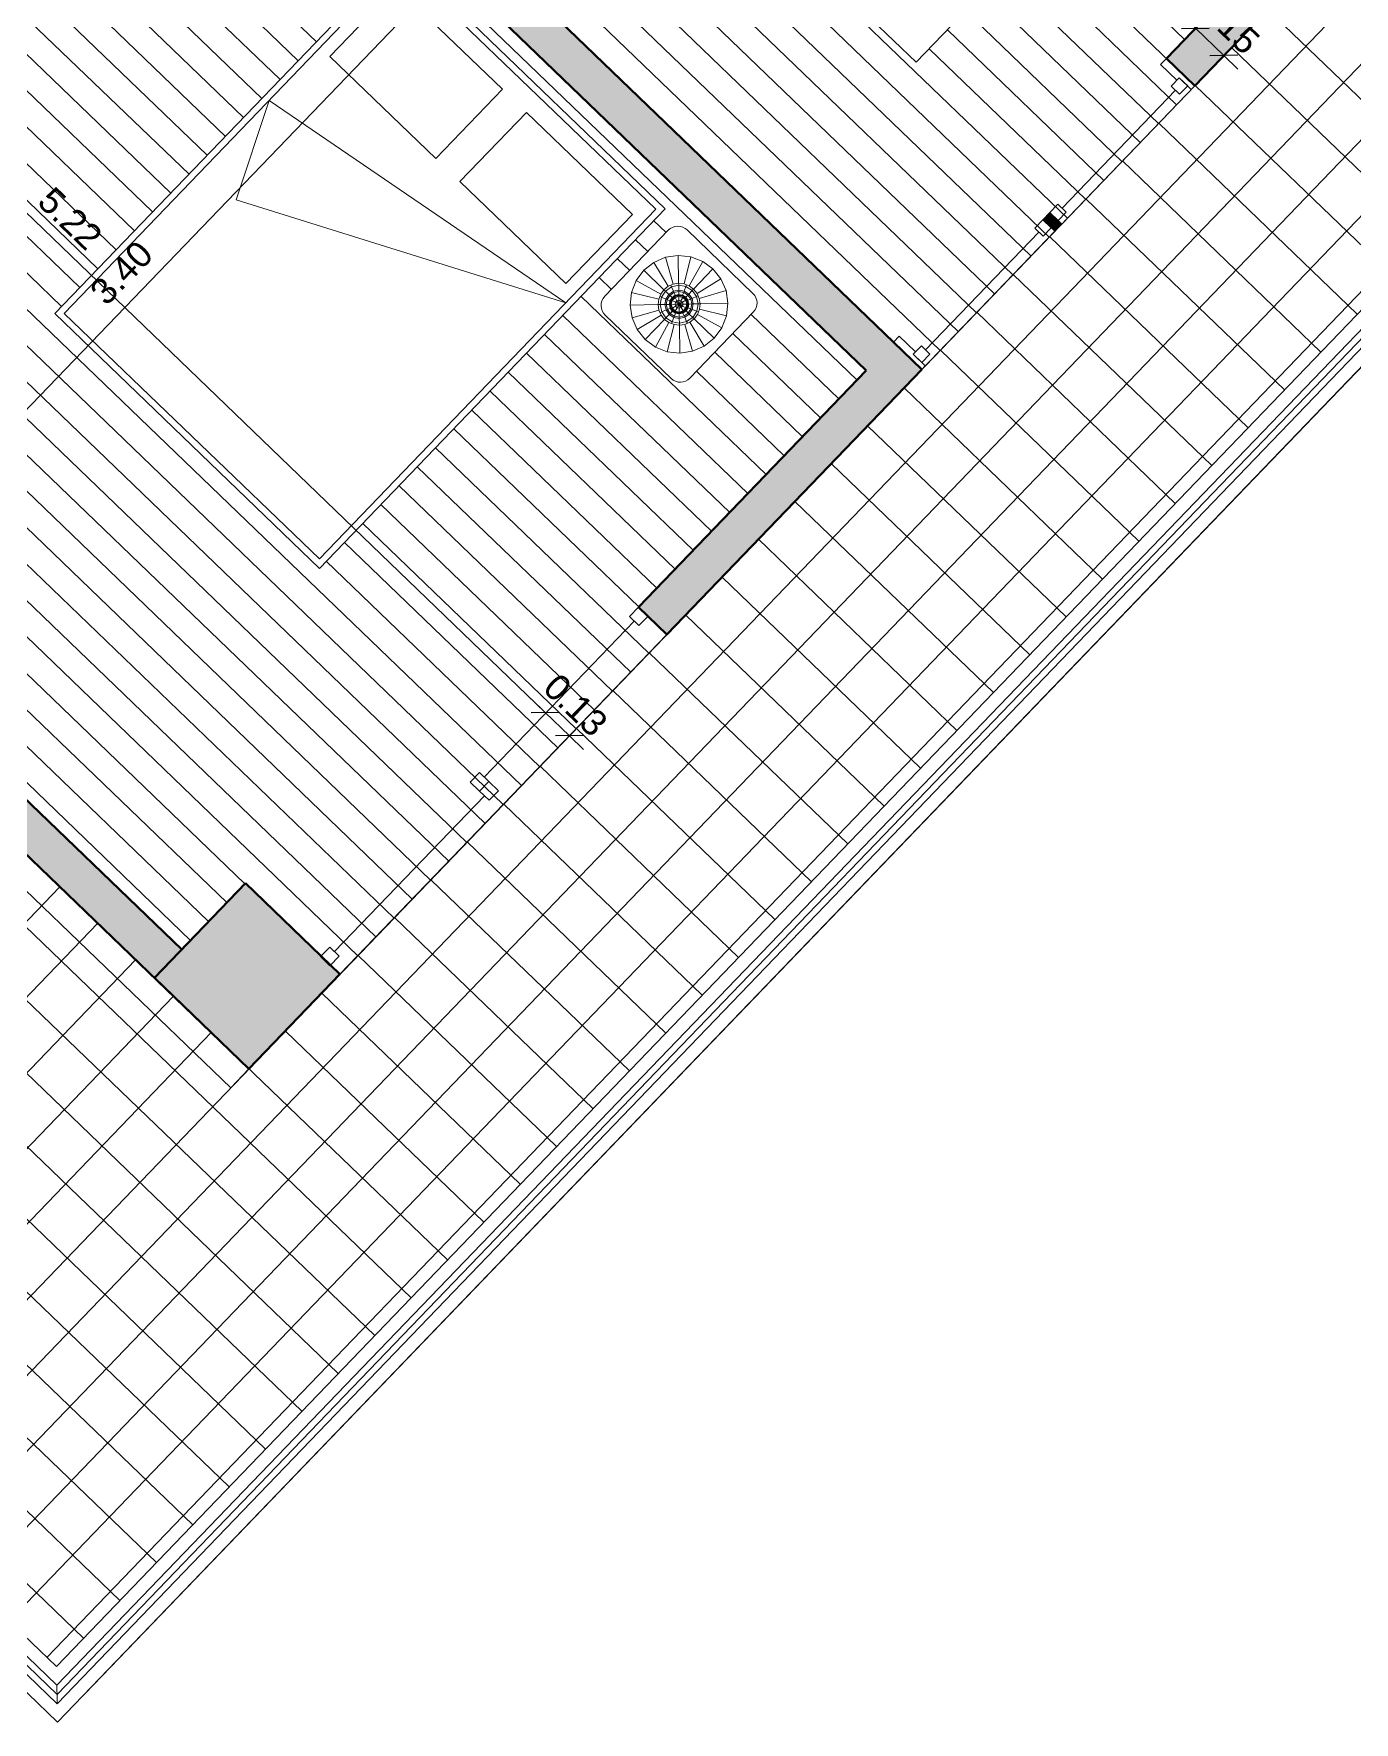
# Model space of a CAD drawing. Header units: metres. Extents: x 11 to 152, y 1 to 34.
# Drawn here: x 21.48 to 26.51, y 1.14 to 7.57 of the extents above; entities that cross this region are included whole.
import ezdxf

# ---------------------------------------------------------------- set-up
doc = ezdxf.new("R2010")
doc.units = ezdxf.units.M
for name, color, linetype, lineweight in [('A-ANNO-DIMS', 211, 'Continuous', 9), ('A-DETL-WIDE', 214, 'Continuous', 50), ('A-FLOR', 192, 'Continuous', 9), ('A-FLOR-PATT', 8, 'Continuous', 9), ('A-GLAZ', 151, 'Continuous', 9), ('A-GLAZ-1', 151, 'Continuous', 18), ('A-GLAZ-CWMG', 51, 'Continuous', 9), ('A-WALL', 113, 'Continuous', 9), ('A-WALL-1', 113, 'Continuous', 50), ('A-WALL-PATT-1', 111, 'Continuous', 9), ('E-LITE-EQPM', 33, 'Continuous', 9), ('G-IMPT', 8, 'Continuous', 9), ('I-FURN', 30, 'Continuous', 9), ('S-COLS', 52, 'Continuous', 9), ('S-COLS-1', 52, 'Continuous', 100)]:
    doc.layers.add(name, color=color, linetype=linetype, lineweight=lineweight)
doc.styles.add('Arial_1', font='Arial.ttf', dxfattribs={"height": 0.098353})
doc.dimstyles.new('Cota_1_25', dxfattribs={"dimscale": 0.3048, "dimtxt": 0.1, "dimasz": 0.246063, "dimexe": 0, "dimexo": 0.0625, "dimgap": 0.164042, "dimtad": 1, "dimrnd": 0.01, "dimzin": 0, "dimdsep": 46, "dimtxsty": 'Arial_1', "dimblk1": 'OBLIQUE', "dimblk2": 'OBLIQUE', "dimsah": 1, "dimcen": 0.09, "dimazin": 0, "dimtfac": 1, "dimtdec": 4, "dimtix": 1, "dimtmove": 0, "dimatfit": 3, "dimfxl": 0, "dimfxlon": 1, "dimtvp": 1, "dimtolj": 1, "dimtzin": 0, "dimarcsym": 2})

# ---------------------------------------------------------------- blocks, each defined once
blk = doc.blocks.new('M_Concrete-Square-Column - 500 x 500mm-1435712-1 Piso')
at = {"layer": 'S-COLS'}
blk.add_hatch(color=256, dxfattribs=at).paths.add_polyline_path([(-0.25, 0.25), (-0.25, -0.25), (0.25, -0.25), (0.25, 0.25)], flags=0)
at = {"layer": 'S-COLS-1'}
for p, q in [((-0.25, 0.25), (0.25, 0.25)), ((-0.25, -0.25), (-0.25, 0.25)), ((0.25, 0.25), (0.25, -0.25)), ((0.25, -0.25), (-0.25, -0.25))]:
    blk.add_line(p, q, dxfattribs=at)
blk = doc.blocks.new('M_Casement Dbl with Trim - 240x150-1568870-1 Piso')
at = {"layer": 'A-GLAZ'}
blk.add_hatch(color=256, dxfattribs=at).paths.add_polyline_path([(0.01905, 0.0941), (-0.01905, 0.0941), (-0.01905, 0.0306), (0.01905, 0.0306)], flags=0)
for p, q in [((0.01905, 0.0941), (-0.01905, 0.0941)), ((-0.01905, 0.0941), (-0.01905, 0.0306)), ((0.01905, 0.0306), (0.01905, 0.0941)), ((-0.01905, 0.0306), (0.01905, 0.0306))]:
    blk.add_line(p, q, dxfattribs=at)
at = {"layer": 'A-GLAZ-1'}
for p, q in [((-0.75, 0.09405), (-0.73095, 0.09405)), ((-0.73095, 0.0306), (-0.73095, 0.09405)), ((-0.73095, 0.07505), (-0.73095, 0.0306)), ((-0.73095, 0.07505), (-0.6865, 0.07505)), ((-0.6865, 0.07505), (-0.6865, 0.0306)), ((-0.0635, 0.07505), (-0.0635, 0.0306)), ((-0.0635, 0.07505), (-0.01905, 0.07505)), ((-0.01905, 0.0941), (-0.01905, 0.0306)), ((-0.01905, 0.0941), (0.01905, 0.0941)), ((-0.01905, 0.07505), (-0.01905, 0.0306)), ((0.01905, 0.0941), (0.01905, 0.0306)), ((0.01905, 0.07505), (0.01905, 0.0306)), ((0.0635, 0.07505), (0.01905, 0.07505)), ((0.0635, 0.07505), (0.0635, 0.0306)), ((0.6865, 0.07505), (0.6865, 0.0306)), ((0.73095, 0.07505), (0.6865, 0.07505)), ((0.73095, 0.0306), (0.73095, 0.09405)), ((0.75, 0.09405), (0.73095, 0.09405)), ((0.73095, 0.07505), (0.73095, 0.0306)), ((-0.73095, 0.0306), (-0.6865, 0.0306)), ((-0.73095, 0.0306), (-0.71825, 0.0306)), ((-0.71825, -0.05595), (-0.71825, 0.0306)), ((-0.6865, 0.052825), (-0.0635, 0.052825)), ((-0.0635, 0.0306), (-0.01905, 0.0306)), ((-0.01905, 0.0306), (0.01905, 0.0306)), ((0.0635, 0.0306), (0.01905, 0.0306)), ((0.0635, 0.052825), (0.6865, 0.052825)), ((0.73095, 0.0306), (0.6865, 0.0306)), ((0.71825, 0.0306), (0.71825, -0.05595)), ((-0.71825, -0.05595), (-0.75, -0.05595)), ((0.71825, -0.05595), (0.75, -0.05595))]:
    blk.add_line(p, q, dxfattribs=at)
blk = doc.blocks.new('M_Sliding-2 Panel - 240x180-1679418-1 Piso')
at = {"layer": 'A-GLAZ'}
for p, q in [((-0.0254, -0.102), (0.0254, -0.102)), ((-0.0254, -0.152), (-0.0254, -0.102)), ((0.0254, -0.152), (0.0254, -0.102)), ((0.0254, -0.127), (0.8492, -0.127)), ((0.8492, -0.102), (0.9, -0.102)), ((0.8492, -0.152), (0.8492, -0.102)), ((0.9, -0.152), (0.9, -0.102)), ((-0.9, -0.152), (-0.85, -0.152)), ((-0.9, -0.202), (-0.9, -0.152)), ((-0.85, -0.202), (-0.85, -0.152)), ((-0.85, -0.177), (-0.0254, -0.177)), ((-0.0254, -0.152), (0.0254, -0.152)), ((-0.0254, -0.152), (0.0254, -0.152)), ((-0.0254, -0.202), (-0.0254, -0.152)), ((0.0254, -0.202), (0.0254, -0.152)), ((0.8492, -0.152), (0.9, -0.152)), ((-0.9, -0.202), (-0.85, -0.202)), ((-0.0254, -0.202), (0.0254, -0.202))]:
    blk.add_line(p, q, dxfattribs=at)
blk = doc.blocks.new('Walls 1 - Walls 1-1604826-1 Piso')
at = {"layer": 'A-WALL-PATT-1'}
blk.add_hatch(color=256, dxfattribs=at).paths.add_polyline_path([(20.0753, 5.6305), (20.1446, 5.7026), (19.8581, 5.9783), (19.7887, 5.9063)], flags=0)
at = {"layer": 'A-WALL'}
for p, q in [((20.1446, 5.7026), (22.2973, 3.6312)), ((22.2279, 3.5591), (20.0753, 5.6305)), ((22.2973, 3.6312), (22.2279, 3.5591))]:
    blk.add_line(p, q, dxfattribs=at)
at = {"layer": 'A-WALL-1'}
for p, q in [((19.8581, 5.9783), (19.7887, 5.9063)), ((19.7887, 5.9063), (20.0753, 5.6305)), ((20.0753, 5.6305), (20.1446, 5.7026))]:
    blk.add_line(p, q, dxfattribs=at)
blk = doc.blocks.new('Circular Mullion - 25mm Radius-1678372-1 Piso')
at = {"layer": 'A-GLAZ-CWMG'}
for p, q in [((21.566, 1.2478), (16.9023, 5.735)), ((21.5653, 1.2831), (16.9196, 5.7531)), ((16.885, 5.717), (21.5666, 1.2124))]:
    blk.add_line(p, q, dxfattribs=at)
at = {"layer": 'A-GLAZ-CWMG', "flags": 128}
for points in [[(21.566, 1.2478), (21.5656, 1.2655), (21.5654, 1.2784), (21.5653, 1.2831)], [(21.5666, 1.2124), (21.5666, 1.2172), (21.5663, 1.2301), (21.566, 1.2478)]]:
    blk.add_lwpolyline(points, dxfattribs=at)
blk = doc.blocks.new('Circular Mullion - 25mm Radius-1678373-1 Piso')
at = {"layer": 'A-GLAZ-CWMG'}
for p, q in [((33.22, 13.396), (21.5653, 1.2831)), ((33.238, 13.3786), (21.566, 1.2478)), ((21.5666, 1.2124), (33.256, 13.3613))]:
    blk.add_line(p, q, dxfattribs=at)
at = {"layer": 'A-GLAZ-CWMG', "flags": 128}
for points in [[(21.5653, 1.2831), (21.5654, 1.2784), (21.5656, 1.2655), (21.566, 1.2478)], [(21.566, 1.2478), (21.5663, 1.2301), (21.5666, 1.2172), (21.5666, 1.2124)]]:
    blk.add_lwpolyline(points, dxfattribs=at)
blk = doc.blocks.new('Bed-Standard - Twin colombia 90x190-1381556-1 Piso')
at = {"layer": 'I-FURN'}
for p, q in [((-0.1785, 0.9956), (0.7215, 0.9956)), ((-0.1785, -0.9044), (-0.1785, 0.9956)), ((0.7215, 0.9956), (0.7215, -0.9044)), ((0.0139, -0.1236), (-0.1785, -0.3842)), ((0.7215, -0.5488), (0.0139, -0.1236)), ((0.7215, -0.5488), (-0.1785, -0.3842)), ((-0.1023, -0.5488), (0.6453, -0.5488)), ((-0.1023, -0.8536), (-0.1023, -0.5488)), ((0.6453, -0.8536), (0.6453, -0.5488)), ((-0.1023, -0.8536), (0.6453, -0.8536)), ((0.7215, -0.9044), (-0.1785, -0.9044))]:
    blk.add_line(p, q, dxfattribs=at)
blk = doc.blocks.new('M_Bed-Box1 - cama 140 x 190-1375289-1 Piso')
at = {"layer": 'I-FURN'}
for p, q in [((-0.3608, 0.7156), (-0.3608, -1.1844)), ((-0.3608, 0.7156), (1.0392, 0.7156)), ((1.0392, 0.7156), (1.0392, -1.1844)), ((-0.3354, 0.6902), (-0.3354, -1.159)), ((-0.3354, 0.6902), (1.0138, 0.6902)), ((1.0138, 0.6902), (1.0138, -1.159)), ((-0.2846, 0.614), (-0.2846, 0.2482)), ((-0.2846, 0.614), (0.2757, 0.614)), ((0.2757, 0.614), (0.2757, 0.2482)), ((0.4027, 0.614), (0.4027, 0.2482)), ((0.4027, 0.614), (0.963, 0.614)), ((0.963, 0.614), (0.963, 0.2482)), ((1.0138, 0.1949), (-0.3354, -0.0335)), ((-0.2846, 0.2482), (0.2757, 0.2482)), ((1.0138, 0.1949), (-0.163, -0.3934)), ((0.4027, 0.2482), (0.963, 0.2482)), ((-0.163, -0.3934), (-0.3354, -0.0335)), ((-0.3608, -1.1844), (1.0392, -1.1844)), ((-0.3354, -1.159), (1.0138, -1.159))]:
    blk.add_line(p, q, dxfattribs=at)
blk = doc.blocks.new('M_Table-End - nochero-1375290-1 Piso')
at = {"layer": 'I-FURN'}
for p, q in [((0.0037, 0.3266), (0.0037, -0.0218)), ((0.4029, 0.3774), (0.0545, 0.3774)), ((0.4537, -0.0218), (0.4537, 0.3266)), ((0.0545, -0.0726), (0.4029, -0.0726))]:
    blk.add_line(p, q, dxfattribs=at)
for centre, start, end in [((0.0545, 0.3266), 90, 180), ((0.4029, 0.3266), 0, 90), ((0.0545, -0.0218), 180, 270), ((0.4029, -0.0218), 270, 0)]:
    blk.add_arc(centre, 0.0508, start, end, dxfattribs=at)
blk = doc.blocks.new('Lamp38i - Name-1374313-1 Piso')
at = {"layer": 'G-IMPT'}
for p, q in [((0, 0.0381), (0, 0.0265)), ((-0.0265, 0), (-0.0381, 0)), ((0, -0.0381), (0, -0.0265)), ((0.0265, 0), (0.0381, 0))]:
    blk.add_line(p, q, dxfattribs=at)
blk = doc.blocks.new('Lamp38i - 12zlmp38i_dwg-1374311-1 Piso')
at = {"layer": 'G-IMPT'}
for p, q in [((-0.1317, 0.1317), (-0.1613, 0.0931)), ((-0.1317, 0.1317), (-0.0931, 0.1613)), ((-0.1317, 0.1317), (-0.0565, 0.0565)), ((-0.0482, 0.18), (-0.0931, 0.1613)), ((-0.04, 0.0693), (-0.0931, 0.1613)), ((0, 0.1863), (-0.0482, 0.18)), ((-0.0207, 0.0772), (-0.0482, 0.18)), ((0.0482, 0.18), (0, 0.1863)), ((0, 0.0799), (0, 0.1863)), ((0.0207, 0.0772), (0.0482, 0.18)), ((0.04, 0.0693), (0.0931, 0.1613)), ((0.0482, 0.18), (0.0931, 0.1613)), ((0.0565, 0.0565), (0.1317, 0.1317)), ((0.1317, 0.1317), (0.0931, 0.1613)), ((0.1613, 0.0931), (0.1317, 0.1317)), ((-0.1613, 0.0931), (-0.18, 0.0482)), ((-0.1613, 0.0931), (-0.0693, 0.04)), ((-0.04, 0.0693), (-0.0565, 0.0565)), ((-0.0511, 0.0511), (-0.0276, 0.0667)), ((-0.0207, 0.0772), (-0.04, 0.0693)), ((-0.0303, 0.0732), (-0.0276, 0.0667)), ((-0.0276, 0.0667), (0, 0.0722)), ((-0.0276, 0.0667), (-0.0206, 0.0498)), ((0, 0.0799), (-0.0207, 0.0772)), ((0.0207, 0.0772), (0, 0.0799)), ((0, 0.0799), (0, 0.0722)), ((0.0276, 0.0667), (0, 0.0722)), ((0, 0.0539), (0, 0.0722)), ((0.0276, 0.0667), (0.0206, 0.0498)), ((0.04, 0.0693), (0.0207, 0.0772)), ((0.0276, 0.0667), (0.0303, 0.0732)), ((0.0511, 0.0511), (0.0276, 0.0667)), ((0.0565, 0.0565), (0.04, 0.0693)), ((0.0693, 0.04), (0.1613, 0.0931)), ((0.18, 0.0482), (0.1613, 0.0931)), ((-0.18, 0.0482), (-0.1863, 0)), ((-0.0772, 0.0207), (-0.18, 0.0482)), ((-0.0772, 0.0207), (-0.0799, 0)), ((-0.0693, 0.04), (-0.0772, 0.0207)), ((-0.0732, 0.0303), (-0.0667, 0.0276)), ((-0.0722, 0), (-0.0667, 0.0276)), ((-0.0565, 0.0565), (-0.0693, 0.04)), ((-0.0511, 0.0511), (-0.0667, 0.0276)), ((-0.0498, 0.0206), (-0.0667, 0.0276)), ((-0.0511, 0.0511), (-0.0565, 0.0565)), ((-0.0498, 0.0206), (-0.0539, 0)), ((-0.0539, 0), (-0.0498, 0.0206)), ((-0.0511, 0.0511), (-0.0381, 0.0381)), ((-0.0498, 0.0206), (-0.0381, 0.0381)), ((-0.0498, 0.0206), (-0.0381, 0.0381)), ((-0.0449, 0.0186), (-0.0498, 0.0206)), ((-0.0449, 0.0186), (-0.0486, 0)), ((-0.0449, 0.0186), (-0.0344, 0.0344)), ((-0.0343, 0.0142), (-0.0449, 0.0186)), ((-0.0206, 0.0498), (-0.0381, 0.0381)), ((-0.0381, 0.0381), (-0.0206, 0.0498)), ((-0.0344, 0.0344), (-0.0381, 0.0381)), ((-0.0371, 0), (-0.0343, 0.0142)), ((-0.0351, 0), (-0.0324, 0.0134)), ((-0.0344, 0.0344), (-0.0186, 0.0449)), ((-0.0262, 0.0262), (-0.0344, 0.0344)), ((-0.0343, 0.0142), (-0.0262, 0.0262)), ((-0.0324, 0.0134), (-0.0343, 0.0142)), ((-0.0319, 0.0065), (-0.0331, 0)), ((-0.0324, 0.0134), (-0.0248, 0.0248)), ((-0.0306, 0.0127), (-0.0324, 0.0134)), ((-0.0319, 0.0085), (-0.0233, 0.0233)), ((-0.0319, 0.0085), (-0.0319, -0.0085)), ((-0.0319, 0.0085), (-0.0287, 0.0077)), ((-0.0306, 0.0127), (-0.0312, 0.0096)), ((-0.0306, 0.0127), (-0.0234, 0.0234)), ((-0.0287, 0.0077), (-0.021, 0.021)), ((-0.0287, 0.0077), (-0.0147, 0.0039)), ((-0.0287, 0.0077), (-0.0286, -0.0077)), ((-0.0262, 0.0262), (-0.0142, 0.0343)), ((-0.0262, 0.0262), (-0.0248, 0.0248)), ((-0.0248, 0.0248), (-0.0134, 0.0324)), ((-0.0234, 0.0234), (-0.0248, 0.0248)), ((-0.0234, 0.0234), (-0.0127, 0.0306)), ((-0.0233, 0.0233), (-0.0085, 0.0319)), ((-0.0233, 0.0233), (-0.021, 0.021)), ((-0.021, 0.021), (-0.0077, 0.0287)), ((-0.021, 0.021), (-0.0108, 0.0108)), ((-0.0206, 0.0498), (0, 0.0539)), ((0, 0.0539), (-0.0206, 0.0498)), ((-0.0186, 0.0449), (-0.0206, 0.0498)), ((0, 0.0486), (-0.0186, 0.0449)), ((-0.0186, 0.0449), (-0.0142, 0.0343)), ((-0.0147, 0.0039), (-0.0108, 0.0108)), ((-0.0147, 0.0039), (-0.0147, -0.0039)), ((-0.0147, 0.0039), (0, 0)), ((0, 0.0371), (-0.0142, 0.0343)), ((-0.0142, 0.0343), (-0.0134, 0.0324)), ((0, 0.0351), (-0.0134, 0.0324)), ((-0.0127, 0.0306), (-0.0134, 0.0324)), ((-0.0096, 0.0312), (-0.0127, 0.0306)), ((-0.0039, 0.0147), (-0.0108, 0.0108)), ((0, 0), (-0.0108, 0.0108)), ((0.0085, 0.0319), (-0.0085, 0.0319)), ((-0.0077, 0.0287), (-0.0085, 0.0319)), ((0.0077, 0.0287), (-0.0077, 0.0287)), ((-0.0077, 0.0287), (-0.0039, 0.0147)), ((0, 0.0331), (-0.0065, 0.0319)), ((0.0039, 0.0147), (-0.0039, 0.0147)), ((0, 0), (-0.0039, 0.0147)), ((0.0206, 0.0498), (0, 0.0539)), ((0, 0.0539), (0.0206, 0.0498)), ((0, 0.0486), (0, 0.0539)), ((0, 0.0371), (0, 0.0486)), ((0.0186, 0.0449), (0, 0.0486)), ((0, 0.0351), (0, 0.0371)), ((0.0142, 0.0343), (0, 0.0371)), ((0, 0.0351), (0.0134, 0.0324)), ((0, 0.0331), (0, 0.0351)), ((0, 0.0319), (0, 0.0331)), ((0.0065, 0.0319), (0, 0.0331)), ((0.0039, 0.0147), (0, 0)), ((0.0108, 0.0108), (0, 0)), ((0.0147, 0.0039), (0, 0)), ((0.0077, 0.0287), (0.0039, 0.0147)), ((0.0108, 0.0108), (0.0039, 0.0147)), ((0.0085, 0.0319), (0.0077, 0.0287)), ((0.021, 0.021), (0.0077, 0.0287)), ((0.0085, 0.0319), (0.0233, 0.0233)), ((0.0127, 0.0306), (0.0096, 0.0312)), ((0.021, 0.021), (0.0108, 0.0108)), ((0.0147, 0.0039), (0.0108, 0.0108)), ((0.0127, 0.0306), (0.0134, 0.0324)), ((0.0127, 0.0306), (0.0234, 0.0234)), ((0.0134, 0.0324), (0.0142, 0.0343)), ((0.0134, 0.0324), (0.0248, 0.0248)), ((0.0142, 0.0343), (0.0186, 0.0449)), ((0.0142, 0.0343), (0.0262, 0.0262)), ((0.0286, 0.0077), (0.0147, 0.0039)), ((0.0147, -0.0039), (0.0147, 0.0039)), ((0.0186, 0.0449), (0.0206, 0.0498)), ((0.0186, 0.0449), (0.0344, 0.0344)), ((0.0381, 0.0381), (0.0206, 0.0498)), ((0.0206, 0.0498), (0.0381, 0.0381)), ((0.021, 0.021), (0.0233, 0.0233)), ((0.0286, 0.0077), (0.021, 0.021)), ((0.0319, 0.0085), (0.0233, 0.0233)), ((0.0234, 0.0234), (0.0248, 0.0248)), ((0.0306, 0.0127), (0.0234, 0.0234)), ((0.0262, 0.0262), (0.0248, 0.0248)), ((0.0324, 0.0134), (0.0248, 0.0248)), ((0.0344, 0.0344), (0.0262, 0.0262)), ((0.0343, 0.0142), (0.0262, 0.0262)), ((0.0319, 0.0085), (0.0286, 0.0077)), ((0.0286, -0.0077), (0.0286, 0.0077)), ((0.0306, 0.0127), (0.0324, 0.0134)), ((0.0306, 0.0127), (0.0312, 0.0096)), ((0.0319, -0.0085), (0.0319, 0.0085)), ((0.0319, 0.0065), (0.0331, 0)), ((0.0324, 0.0134), (0.0343, 0.0142)), ((0.0351, 0), (0.0324, 0.0134)), ((0.0343, 0.0142), (0.0449, 0.0186)), ((0.0371, 0), (0.0343, 0.0142)), ((0.0344, 0.0344), (0.0381, 0.0381)), ((0.0449, 0.0186), (0.0344, 0.0344)), ((0.0511, 0.0511), (0.0381, 0.0381)), ((0.0498, 0.0206), (0.0381, 0.0381)), ((0.0498, 0.0206), (0.0381, 0.0381)), ((0.0449, 0.0186), (0.0498, 0.0206)), ((0.0449, 0.0186), (0.0486, 0)), ((0.0498, 0.0206), (0.0667, 0.0276)), ((0.0498, 0.0206), (0.0539, 0)), ((0.0539, 0), (0.0498, 0.0206)), ((0.0511, 0.0511), (0.0565, 0.0565)), ((0.0511, 0.0511), (0.0667, 0.0276)), ((0.0693, 0.04), (0.0565, 0.0565)), ((0.0732, 0.0303), (0.0667, 0.0276)), ((0.0722, 0), (0.0667, 0.0276)), ((0.0772, 0.0207), (0.0693, 0.04)), ((0.0772, 0.0207), (0.18, 0.0482)), ((0.0799, 0), (0.0772, 0.0207)), ((0.1863, 0), (0.18, 0.0482)), ((-0.1863, 0), (-0.18, -0.0482)), ((-0.0799, 0), (-0.1863, 0)), ((-0.0772, -0.0207), (-0.18, -0.0482)), ((-0.18, -0.0482), (-0.1613, -0.0931)), ((-0.1613, -0.0931), (-0.0693, -0.04)), ((-0.1317, -0.1317), (-0.0565, -0.0565)), ((-0.0799, 0), (-0.0772, -0.0207)), ((-0.0722, 0), (-0.0799, 0)), ((-0.0772, -0.0207), (-0.0693, -0.04)), ((-0.0667, -0.0276), (-0.0732, -0.0303)), ((-0.0722, 0), (-0.0539, 0)), ((-0.0722, 0), (-0.0667, -0.0276)), ((-0.0693, -0.04), (-0.0565, -0.0565)), ((-0.0667, -0.0276), (-0.0498, -0.0206)), ((-0.0667, -0.0276), (-0.0511, -0.0511)), ((-0.0511, -0.0511), (-0.0565, -0.0565)), ((-0.0565, -0.0565), (-0.04, -0.0693)), ((-0.0539, 0), (-0.0498, -0.0206)), ((-0.0539, 0), (-0.0498, -0.0206)), ((-0.0486, 0), (-0.0539, 0)), ((-0.0511, -0.0511), (-0.0381, -0.0381)), ((-0.0511, -0.0511), (-0.0276, -0.0667)), ((-0.0449, -0.0186), (-0.0498, -0.0206)), ((-0.0498, -0.0206), (-0.0381, -0.0381)), ((-0.0381, -0.0381), (-0.0498, -0.0206)), ((-0.0371, 0), (-0.0486, 0)), ((-0.0486, 0), (-0.0449, -0.0186)), ((-0.0343, -0.0142), (-0.0449, -0.0186)), ((-0.0344, -0.0344), (-0.0449, -0.0186)), ((-0.0344, -0.0344), (-0.0381, -0.0381)), ((-0.0381, -0.0381), (-0.0206, -0.0498)), ((-0.0381, -0.0381), (-0.0206, -0.0498)), ((-0.0351, 0), (-0.0371, 0)), ((-0.0371, 0), (-0.0343, -0.0142)), ((-0.0351, 0), (-0.0324, -0.0134)), ((-0.0331, 0), (-0.0351, 0)), ((-0.0344, -0.0344), (-0.0262, -0.0262)), ((-0.0344, -0.0344), (-0.0186, -0.0449)), ((-0.0343, -0.0142), (-0.0324, -0.0134)), ((-0.0262, -0.0262), (-0.0343, -0.0142)), ((-0.0319, 0), (-0.0331, 0)), ((-0.0331, 0), (-0.0319, -0.0065)), ((-0.0306, -0.0127), (-0.0324, -0.0134)), ((-0.0324, -0.0134), (-0.0248, -0.0248)), ((-0.0319, -0.0085), (-0.0286, -0.0077)), ((-0.0319, -0.0085), (-0.0233, -0.0233)), ((-0.0312, -0.0096), (-0.0306, -0.0127)), ((-0.0306, -0.0127), (-0.0234, -0.0234)), ((-0.0286, -0.0077), (-0.0147, -0.0039)), ((-0.0286, -0.0077), (-0.021, -0.021)), ((-0.0206, -0.0498), (-0.0276, -0.0667)), ((-0.0262, -0.0262), (-0.0248, -0.0248)), ((-0.0262, -0.0262), (-0.0142, -0.0343)), ((-0.0234, -0.0234), (-0.0248, -0.0248)), ((-0.0248, -0.0248), (-0.0134, -0.0324)), ((-0.0234, -0.0234), (-0.0127, -0.0306)), ((-0.0233, -0.0233), (-0.021, -0.021)), ((-0.0233, -0.0233), (-0.0085, -0.0319)), ((-0.0108, -0.0108), (-0.021, -0.021)), ((-0.021, -0.021), (-0.0077, -0.0286)), ((-0.0186, -0.0449), (-0.0206, -0.0498)), ((-0.0206, -0.0498), (0, -0.0539)), ((0, -0.0539), (-0.0206, -0.0498)), ((-0.0186, -0.0449), (-0.0142, -0.0343)), ((0, -0.0486), (-0.0186, -0.0449)), ((-0.0147, -0.0039), (0, 0)), ((-0.0147, -0.0039), (-0.0108, -0.0108)), ((-0.0142, -0.0343), (-0.0134, -0.0324)), ((0, -0.0371), (-0.0142, -0.0343)), ((-0.0127, -0.0306), (-0.0134, -0.0324)), ((0, -0.0351), (-0.0134, -0.0324)), ((-0.0096, -0.0312), (-0.0127, -0.0306)), ((-0.0108, -0.0108), (0, 0)), ((-0.0108, -0.0108), (-0.0039, -0.0147)), ((-0.0077, -0.0286), (-0.0085, -0.0319)), ((-0.0085, -0.0319), (0.0085, -0.0319)), ((-0.0077, -0.0286), (-0.0039, -0.0147)), ((-0.0077, -0.0286), (0.0077, -0.0287)), ((0, -0.0331), (-0.0065, -0.0319)), ((-0.0039, -0.0147), (0, 0)), ((-0.0039, -0.0147), (0.0039, -0.0147)), ((0.0039, -0.0147), (0, 0)), ((0.0108, -0.0108), (0, 0)), ((0.0147, -0.0039), (0, 0)), ((0, -0.0319), (0, -0.0331)), ((0.0065, -0.0319), (0, -0.0331)), ((0, -0.0351), (0.0134, -0.0324)), ((0, -0.0331), (0, -0.0351)), ((0, -0.0371), (0.0142, -0.0343)), ((0, -0.0351), (0, -0.0371)), ((0, -0.0371), (0, -0.0486)), ((0.0186, -0.0449), (0, -0.0486)), ((0, -0.0486), (0, -0.0539)), ((0, -0.0539), (0.0206, -0.0498)), ((0, -0.0539), (0.0206, -0.0498)), ((0, -0.0539), (0, -0.0722)), ((0.0039, -0.0147), (0.0108, -0.0108)), ((0.0077, -0.0287), (0.0039, -0.0147)), ((0.0077, -0.0287), (0.021, -0.021)), ((0.0085, -0.0319), (0.0077, -0.0287)), ((0.0085, -0.0319), (0.0233, -0.0233)), ((0.0127, -0.0306), (0.0096, -0.0312)), ((0.0108, -0.0108), (0.0147, -0.0039)), ((0.0108, -0.0108), (0.021, -0.021)), ((0.0127, -0.0306), (0.0234, -0.0234)), ((0.0127, -0.0306), (0.0134, -0.0324)), ((0.0134, -0.0324), (0.0248, -0.0248)), ((0.0134, -0.0324), (0.0142, -0.0343)), ((0.0142, -0.0343), (0.0262, -0.0262)), ((0.0142, -0.0343), (0.0186, -0.0449)), ((0.0286, -0.0077), (0.0147, -0.0039)), ((0.0186, -0.0449), (0.0344, -0.0344)), ((0.0186, -0.0449), (0.0206, -0.0498)), ((0.0206, -0.0498), (0.0381, -0.0381)), ((0.0206, -0.0498), (0.0381, -0.0381)), ((0.0206, -0.0498), (0.0276, -0.0667)), ((0.0286, -0.0077), (0.021, -0.021)), ((0.0233, -0.0233), (0.021, -0.021)), ((0.0233, -0.0233), (0.0319, -0.0085)), ((0.0234, -0.0234), (0.0306, -0.0127)), ((0.0234, -0.0234), (0.0248, -0.0248)), ((0.0324, -0.0134), (0.0248, -0.0248)), ((0.0262, -0.0262), (0.0248, -0.0248)), ((0.0343, -0.0142), (0.0262, -0.0262)), ((0.0262, -0.0262), (0.0344, -0.0344)), ((0.0276, -0.0667), (0.0511, -0.0511)), ((0.0286, -0.0077), (0.0319, -0.0085)), ((0.0312, -0.0096), (0.0306, -0.0127)), ((0.0306, -0.0127), (0.0324, -0.0134)), ((0.0319, 0), (0.0331, 0)), ((0.0331, 0), (0.0319, -0.0065)), ((0.0351, 0), (0.0324, -0.0134)), ((0.0343, -0.0142), (0.0324, -0.0134)), ((0.0331, 0), (0.0351, 0)), ((0.0371, 0), (0.0343, -0.0142)), ((0.0343, -0.0142), (0.0449, -0.0186)), ((0.0344, -0.0344), (0.0449, -0.0186)), ((0.0344, -0.0344), (0.0381, -0.0381)), ((0.0351, 0), (0.0371, 0)), ((0.0371, 0), (0.0486, 0)), ((0.0381, -0.0381), (0.0498, -0.0206)), ((0.0381, -0.0381), (0.0498, -0.0206)), ((0.0381, -0.0381), (0.0511, -0.0511)), ((0.04, -0.0693), (0.0565, -0.0565)), ((0.0486, 0), (0.0449, -0.0186)), ((0.0449, -0.0186), (0.0498, -0.0206)), ((0.0486, 0), (0.0539, 0)), ((0.0498, -0.0206), (0.0539, 0)), ((0.0539, 0), (0.0498, -0.0206)), ((0.0498, -0.0206), (0.0667, -0.0276)), ((0.0511, -0.0511), (0.0667, -0.0276)), ((0.0565, -0.0565), (0.0511, -0.0511)), ((0.0722, 0), (0.0539, 0)), ((0.0693, -0.04), (0.0565, -0.0565)), ((0.0565, -0.0565), (0.1317, -0.1317)), ((0.0667, -0.0276), (0.0722, 0)), ((0.0732, -0.0303), (0.0667, -0.0276)), ((0.0693, -0.04), (0.0772, -0.0207)), ((0.0693, -0.04), (0.1613, -0.0931)), ((0.0799, 0), (0.0722, 0)), ((0.0772, -0.0207), (0.0799, 0)), ((0.0772, -0.0207), (0.18, -0.0482)), ((0.0799, 0), (0.1863, 0)), ((0.1613, -0.0931), (0.18, -0.0482)), ((0.18, -0.0482), (0.1863, 0)), ((-0.1613, -0.0931), (-0.1317, -0.1317)), ((-0.04, -0.0693), (-0.0931, -0.1613)), ((-0.0482, -0.18), (-0.0207, -0.0772)), ((-0.04, -0.0693), (-0.0207, -0.0772)), ((-0.0303, -0.0732), (-0.0276, -0.0667)), ((-0.0276, -0.0667), (0, -0.0722)), ((0, -0.0799), (-0.0207, -0.0772)), ((0.0276, -0.0667), (0, -0.0722)), ((0, -0.0799), (0, -0.0722)), ((0, -0.0799), (0.0207, -0.0772)), ((0, -0.0799), (0, -0.1863)), ((0.0207, -0.0772), (0.04, -0.0693)), ((0.0207, -0.0772), (0.0482, -0.18)), ((0.0303, -0.0732), (0.0276, -0.0667)), ((0.04, -0.0693), (0.0931, -0.1613)), ((0.1613, -0.0931), (0.1317, -0.1317)), ((-0.1317, -0.1317), (-0.0931, -0.1613)), ((-0.0931, -0.1613), (-0.0482, -0.18)), ((-0.0482, -0.18), (0, -0.1863)), ((0, -0.1863), (0.0482, -0.18)), ((0.0482, -0.18), (0.0931, -0.1613)), ((0.0931, -0.1613), (0.1317, -0.1317))]:
    blk.add_line(p, q, dxfattribs=at)
at = {"xscale": 1.2, "yscale": 1.2, "zscale": 1.2}
blk.add_blockref('Lamp38i - Name-1374313-1 Piso', (0, 0), dxfattribs=at)
blk = doc.blocks.new('Lamp38i - 100 Watt Incandescent-1375292-1 Piso')
blk.add_blockref('Lamp38i - 12zlmp38i_dwg-1374311-1 Piso', (0, 0))
blk = doc.blocks.new('_Oblique')
at = {"color": 0, "linetype": 'ByBlock', "lineweight": -2}
blk.add_line((-0.5, -0.5), (0.5, 0.5), dxfattribs=at)
blk = doc.blocks.new('DIMBLOCK94-1 Piso')
at = {"layer": 'A-ANNO-DIMS', "color": 0, "lineweight": -2, "transparency": 16777216}
blk.add_line((20.7061, 5.3705), (23.0618, 7.8186), dxfattribs=at)
at = {"layer": 'Defpoints', "color": 0, "transparency": 16777216}
for p in [(23.0618, 7.8186), (23.0618, 7.8186), (20.7061, 5.3705)]:
    blk.add_point(p, dxfattribs=at)
at = {"layer": 'A-ANNO-DIMS', "color": 0, "lineweight": -2, "transparency": 16777216, "xscale": 0.075, "yscale": 0.075, "zscale": 0.075}
for p, rotation in [((23.0618, 7.8186), 46.10202458389963), ((20.7061, 5.3705), 226.1020245838996)]:
    blk.add_blockref('_Oblique', p, dxfattribs=dict(at, rotation=rotation))
at = {"layer": 'A-ANNO-DIMS', "color": 0, "transparency": 16777216, "insert": (21.8117, 6.6641), "char_height": 0.09835, "attachment_point": 5, "rotation": 46.10202, "style": 'Arial_1'}
blk.add_mtext('\\A1;3.40', dxfattribs=at)
blk = doc.blocks.new('DIMBLOCK149-1 Piso')
at = {"layer": 'A-ANNO-DIMS', "color": 0, "lineweight": -2, "transparency": 16777216}
for p, q in [((25.9037, 7.5954), (25.8496, 7.6474)), ((25.9037, 7.5954), (26.0118, 7.4914)), ((26.0118, 7.4914), (26.0658, 7.4394))]:
    blk.add_line(p, q, dxfattribs=at)
at = {"layer": 'Defpoints', "color": 0, "transparency": 16777216}
for p in [(25.9037, 7.5954), (26.0118, 7.4914), (26.0118, 7.4914)]:
    blk.add_point(p, dxfattribs=at)
at = {"layer": 'A-ANNO-DIMS', "color": 0, "lineweight": -2, "transparency": 16777216, "xscale": 0.075, "yscale": 0.075, "zscale": 0.075}
for p, rotation in [((25.9037, 7.5954), 316.1020245838993), ((26.0118, 7.4914), 136.1020245838994)]:
    blk.add_blockref('_Oblique', p, dxfattribs=dict(at, rotation=rotation))
at = {"layer": 'A-ANNO-DIMS', "color": 0, "transparency": 16777216, "insert": (26.0272, 7.6156), "char_height": 0.09835, "attachment_point": 5, "rotation": 316.10202, "style": 'Arial_1'}
blk.add_mtext('\\A1;0.15', dxfattribs=at)
blk = doc.blocks.new('DIMBLOCK159-1 Piso')
at = {"layer": 'A-ANNO-DIMS', "color": 0, "lineweight": -2, "transparency": 16777216}
for p, q in [((23.4262, 4.9893), (23.3722, 5.0413)), ((23.5186, 4.9004), (23.4262, 4.9893)), ((23.5186, 4.9004), (23.5726, 4.8484))]:
    blk.add_line(p, q, dxfattribs=at)
at = {"layer": 'Defpoints', "color": 0, "transparency": 16777216}
for p in [(23.4262, 4.9893), (23.4262, 4.9893), (23.5186, 4.9004)]:
    blk.add_point(p, dxfattribs=at)
at = {"layer": 'A-ANNO-DIMS', "color": 0, "lineweight": -2, "transparency": 16777216, "xscale": 0.075, "yscale": 0.075, "zscale": 0.075}
for p, rotation in [((23.4262, 4.9893), 316.1020245838989), ((23.5186, 4.9004), 136.102024583899)]:
    blk.add_blockref('_Oblique', p, dxfattribs=dict(at, rotation=rotation))
at = {"layer": 'A-ANNO-DIMS', "color": 0, "transparency": 16777216, "insert": (23.5419, 5.0171), "char_height": 0.09835, "attachment_point": 5, "rotation": 316.10202, "style": 'Arial_1'}
blk.add_mtext('\\A1;0.13', dxfattribs=at)
blk = doc.blocks.new('DIMBLOCK160-1 Piso')
at = {"layer": 'A-ANNO-DIMS', "color": 0, "lineweight": -2, "transparency": 16777216}
blk.add_line((23.4262, 4.9893), (19.6661, 8.6075), dxfattribs=at)
at = {"layer": 'Defpoints', "color": 0, "transparency": 16777216}
for p in [(19.6661, 8.6075), (19.6661, 8.6075), (23.4262, 4.9893)]:
    blk.add_point(p, dxfattribs=at)
at = {"layer": 'A-ANNO-DIMS', "color": 0, "lineweight": -2, "transparency": 16777216, "xscale": 0.075, "yscale": 0.075, "zscale": 0.075}
for p, rotation in [((19.6661, 8.6075), 136.1020245839003), ((23.4262, 4.9893), 316.1020245839003)]:
    blk.add_blockref('_Oblique', p, dxfattribs=dict(at, rotation=rotation))
at = {"layer": 'A-ANNO-DIMS', "color": 0, "transparency": 16777216, "insert": (21.6156, 6.8706), "char_height": 0.09835, "attachment_point": 5, "rotation": 316.10202, "style": 'Arial_1'}
blk.add_mtext('\\A1;5.22', dxfattribs=at)

msp = doc.modelspace()

# ---------------------------------------------------------------- hatches: boundary and pattern name
at = {"layer": 'A-FLOR-PATT'}
h = msp.add_hatch(dxfattribs=at)
h.set_pattern_fill('FP_28', color=256, style=0, pattern_type=2)
h.set_pattern_definition([(316.102, (0.514, 25.702), (0.1386753, 0.1441151), []), (46.102, (0.514, 25.702), (-0.1441151, 0.1386753), [])])
h.paths.add_polyline_path([(21.6459, 1.2236), (26.5121, 6.2807), (21.6521, 1.2301)], flags=0)
h.paths.add_polyline_path([(21.5634, 1.3543), (33.2238, 13.473), (33.146, 13.4677), (32.4274, 14.1587), (22.2973, 3.6313), (18.4449, 7.3383), (16.9543, 5.7891), (20.4965, 2.3809)], flags=0)
h.paths.add_polyline_path([(20.0753, 5.6305), (19.7887, 5.9063), (19.8581, 5.9783), (20.1446, 5.7026), (20.1239, 5.681)], flags=0)
h = msp.add_hatch(dxfattribs=at)
h.set_pattern_fill('FP_4', color=256, style=0, pattern_type=2)
h.set_pattern_definition([(136.102, (18.607, 17.032), (-0.06933767, -0.07205753), [])])
h.paths.add_polyline_path([(22.644, 3.9915), (23.89, 5.2864), (23.7819, 5.3904), (24.6489, 6.2914), (21.8747, 8.9609), (23.2616, 10.4022), (23.2399, 10.423), (23.2746, 10.459), (23.2638, 10.4694), (23.2881, 10.4947), (23.2989, 10.4843), (23.344, 10.5311), (23.7912, 10.1008), (23.8189, 10.1296), (23.8657, 10.0845), (23.8761, 10.0953), (23.9013, 10.0711), (23.8909, 10.0603), (23.927, 10.0256), (22.5125, 8.5558), (24.8611, 6.2956), (25.3679, 6.8223), (25.3222, 6.8663), (25.3486, 6.8938), (25.3944, 6.8498), (25.9012, 7.3765), (25.7931, 7.4805), (26.6945, 8.4173), (24.4539, 10.5732), (24.4262, 10.5444), (24.3902, 10.5791), (24.3798, 10.5683), (24.3546, 10.5925), (24.365, 10.6033), (24.3181, 10.6484), (24.4776, 10.8141), (24.5244, 10.7691), (24.5348, 10.7799), (24.5601, 10.7556), (24.5497, 10.7448), (24.5857, 10.7101), (24.558, 10.6813), (26.7985, 8.5253), (27.2509, 8.9955), (26.9987, 9.2382), (27.3454, 9.5985), (27.5976, 9.3558), (27.6738, 9.435), (27.7819, 9.331), (28.2887, 9.8577), (28.243, 9.9017), (28.2694, 9.9292), (28.3152, 9.8852), (28.848, 10.4389), (26.0737, 13.1083), (26.0739, 13.1081), (26.4992, 12.6989), (25.0849, 11.229), (25.0489, 11.2636), (25.0385, 11.2528), (25.0133, 11.2771), (25.0237, 11.2879), (24.9768, 11.333), (25.0046, 11.3618), (24.579, 11.7713), (26.0697, 13.3205), (25.4212, 13.9446), (22.7171, 11.1343), (22.7531, 11.0997), (22.708, 11.0528), (22.7188, 11.0424), (22.6946, 11.0172), (22.6837, 11.0276), (22.6491, 10.9916), (22.613, 11.0263), (22.1603, 10.5558), (22.0523, 10.6598), (22.377, 10.9973), (21.4924, 11.8498), (21.4924, 11.8448), (20.6148, 10.9327), (21.6023, 9.9826), (20.5622, 8.9016), (19.9417, 8.0892), (20.1697, 7.9682), (20.1749, 7.961), (20.1772, 7.9541), (20.1777, 7.9492), (20.1771, 7.9438), (20.1749, 7.9378), (19.9936, 7.5952), (19.9864, 7.59), (19.9825, 7.5882), (19.976, 7.5871), (19.9694, 7.5877), (19.9612, 7.591), (19.6758, 7.7412), (19.0686, 6.9468), (22.041, 4.086), (22.2837, 4.3382), (22.6419, 3.9935)], flags=0)
h.paths.add_polyline_path([(22.5661, 5.5379), (21.5579, 6.5093), (22.8753, 7.8771), (23.8828, 6.9064), (22.6007, 5.5738)], flags=0)
h.paths.add_polyline_path([(23.9418, 6.2471), (23.9286, 6.2486), (23.9163, 6.2534), (23.9042, 6.2627), (23.6532, 6.5046), (23.6463, 6.5132), (23.641, 6.5254), (23.639, 6.5385), (23.641, 6.553), (23.6463, 6.5653), (23.6546, 6.5761), (23.8965, 6.8271), (23.9073, 6.835), (23.9206, 6.8398), (23.9304, 6.8413), (23.9435, 6.8398), (23.9559, 6.835), (23.968, 6.8257), (24.219, 6.5838), (24.2269, 6.573), (24.2317, 6.5597), (24.2332, 6.5499), (24.2317, 6.5368), (24.2269, 6.5244), (24.2176, 6.5123), (23.9757, 6.2613), (23.9648, 6.2534), (23.9516, 6.2486)], flags=0)
h.paths.add_polyline_path([(24.8392, 7.466), (24.1907, 8.0901), (25.5082, 9.4591), (26.1567, 8.835), (24.9359, 7.5664)], flags=0)
h.paths.add_polyline_path([(20.0611, 7.5374), (20.0534, 7.5392), (20.0474, 7.5455), (20.0456, 7.5542), (20.0464, 7.557), (20.0494, 7.5627), (20.056, 7.5669), (20.0647, 7.5669), (20.0675, 7.5658), (20.0738, 7.5593), (20.0749, 7.5556), (20.0749, 7.5483), (20.0715, 7.5423), (20.0685, 7.5397)], flags=0)
h.paths.add_polyline_path([(20.0348, 7.5542), (20.0284, 7.5556), (20.0067, 7.5671), (20.0013, 7.5731), (19.9999, 7.5778), (20.0013, 7.5842), (20.1925, 7.9466), (20.1967, 7.9492), (20.2014, 7.9506), (20.2078, 7.9492), (20.2322, 7.9358), (20.2362, 7.9279), (20.2358, 7.9245), (20.2349, 7.9206), (20.0437, 7.5582), (20.0395, 7.5556)], flags=0)
h.paths.add_polyline_path([(22.5277, 7.6216), (22.5145, 7.6231), (22.5022, 7.6279), (22.4901, 7.6372), (22.2391, 7.8791), (22.2322, 7.8877), (22.2269, 7.8999), (22.2249, 7.913), (22.2269, 7.9274), (22.2322, 7.9398), (22.2405, 7.9506), (22.4824, 8.2016), (22.4933, 8.2095), (22.5065, 8.2143), (22.5163, 8.2158), (22.5295, 8.2143), (22.5418, 8.2095), (22.5539, 8.2002), (22.8049, 7.9583), (22.8128, 7.9474), (22.8176, 7.9342), (22.8191, 7.9244), (22.8176, 7.9112), (22.8128, 7.8989), (22.8035, 7.8868), (22.5616, 7.6358), (22.5508, 7.6279), (22.5375, 7.6231)], flags=0)
h.paths.add_polyline_path([(20.2507, 7.8978), (20.2431, 7.8995), (20.2391, 7.9031), (20.2357, 7.9084), (20.2351, 7.9122), (20.2373, 7.9206), (20.2421, 7.9256), (20.2495, 7.9279), (20.2571, 7.9262), (20.2635, 7.9196), (20.2645, 7.9173), (20.2645, 7.9087), (20.2612, 7.9026), (20.2571, 7.8998), (20.2519, 7.8981)], flags=0)
h.paths.add_polyline_path([(26.2119, 8.1674), (26.1974, 8.1694), (26.185, 8.1747), (26.1742, 8.1829), (25.9232, 8.4249), (25.9163, 8.4335), (25.9105, 8.449), (25.9091, 8.4588), (25.9105, 8.4719), (25.9154, 8.4843), (25.9246, 8.4964), (26.1666, 8.7474), (26.1774, 8.7553), (26.1907, 8.7601), (26.2005, 8.7616), (26.2136, 8.7601), (26.226, 8.7553), (26.2381, 8.746), (26.4891, 8.5041), (26.4969, 8.4932), (26.5018, 8.4799), (26.5033, 8.4702), (26.5018, 8.457), (26.4969, 8.4446), (26.4877, 8.4325), (26.2458, 8.1816), (26.2371, 8.1747), (26.225, 8.1694)], flags=0)
h.paths.add_polyline_path([(25.1417, 9.1972), (25.1285, 9.1987), (25.1162, 9.2035), (25.1041, 9.2128), (24.8531, 9.4547), (24.8462, 9.4633), (24.8409, 9.4755), (24.8389, 9.4886), (24.8409, 9.5031), (24.8462, 9.5155), (24.8545, 9.5262), (25.0964, 9.7772), (25.1073, 9.7851), (25.1205, 9.7899), (25.1303, 9.7914), (25.1435, 9.7899), (25.1558, 9.7851), (25.1679, 9.7759), (25.4189, 9.5339), (25.4268, 9.5231), (25.4316, 9.5098), (25.433, 9.499), (25.4316, 9.4868), (25.4268, 9.4745), (25.4144, 9.4591), (25.1756, 9.2114), (25.1647, 9.2035), (25.1515, 9.1987)], flags=0)
h.paths.add_polyline_path([(26.5771, 9.9089), (25.9286, 10.533), (27.2461, 11.902), (27.8946, 11.278), (26.7522, 10.0909)], flags=0)
h.paths.add_polyline_path([(27.9497, 10.6103), (27.9353, 10.6123), (27.9229, 10.6176), (27.9121, 10.6259), (27.6611, 10.8678), (27.6542, 10.8764), (27.6484, 10.8919), (27.6469, 10.9017), (27.6484, 10.9149), (27.6533, 10.9272), (27.6672, 10.9442), (27.9044, 11.1903), (27.9153, 11.1982), (27.9286, 11.203), (27.9383, 11.2045), (27.9515, 11.203), (27.9639, 11.1982), (27.9799, 11.1851), (28.2292, 10.9442), (28.2348, 10.9361), (28.2397, 10.9229), (28.2411, 10.9131), (28.2397, 10.8999), (28.2348, 10.8876), (28.2256, 10.8755), (27.9836, 10.6245), (27.975, 10.6176), (27.9629, 10.6123)], flags=0)
h.paths.add_polyline_path([(26.8796, 11.6401), (26.8664, 11.6416), (26.8541, 11.6465), (26.8419, 11.6557), (26.5875, 11.902), (26.5834, 11.9077), (26.5788, 11.9184), (26.5768, 11.9315), (26.5788, 11.946), (26.5841, 11.9584), (26.5923, 11.9692), (26.8343, 12.2202), (26.8451, 12.228), (26.8584, 12.2329), (26.8682, 12.2343), (26.8814, 12.2329), (26.8937, 12.228), (26.9058, 12.2188), (27.1568, 11.9768), (27.1647, 11.966), (27.1695, 11.9527), (27.171, 11.9429), (27.1695, 11.9298), (27.1647, 11.9174), (27.1522, 11.902), (26.9135, 11.6543), (26.9026, 11.6465), (26.8894, 11.6416)], flags=0)
at = {"layer": 'A-WALL-PATT-1'}
h = msp.add_hatch(color=256, dxfattribs=at)
h.paths.add_polyline_path([(23.89, 5.2864), (24.8611, 6.2956), (24.7529, 6.3995), (23.7819, 5.3904), (23.826, 5.348)], flags=0)
h.paths.add_polyline_path([(25.9012, 7.3765), (27.7819, 9.331), (27.6738, 9.435), (27.5976, 9.3558), (27.7057, 9.2518), (27.359, 8.8915), (27.2509, 8.9955), (25.7931, 7.4805)], flags=0)
h.paths.add_polyline_path([(32.4274, 14.1587), (33.1557, 14.9156), (33.0476, 15.0196), (32.6662, 14.6232), (32.7743, 14.5192), (32.4276, 14.159), (32.4271, 14.1589)], flags=0)
msp.add_hatch(color=256, dxfattribs=at).paths.add_polyline_path([(24.6489, 6.2914), (24.7529, 6.3995), (22.0327, 9.017), (21.9287, 8.9089), (24.3809, 6.5493)], flags=0)
h = msp.add_hatch(color=256, dxfattribs=at)
h.paths.add_polyline_path([(21.937, 3.9779), (22.041, 4.086), (19.9333, 6.1142), (19.8293, 6.0061), (20.4965, 5.3641)], flags=0)
h.paths.add_polyline_path([(18.9646, 6.8382), (19.0686, 6.9463), (18.5462, 7.4489), (18.4423, 7.3409), (18.7026, 7.0903)], flags=0)

# ---------------------------------------------------------------- linework, layer by layer
at = {"layer": 'A-DETL-WIDE'}
msp.add_line((19.8293, 6.0061), (22.1892, 3.7353), dxfattribs=at)
at = {"layer": 'A-FLOR'}
for p, q in [((21.6715, 1.2503), (33.4477, 13.4884)), ((25.3944, 6.8498), (25.9012, 7.3765)), ((24.8611, 6.2956), (25.3679, 6.8223)), ((22.644, 3.9915), (23.89, 5.2864))]:
    msp.add_line(p, q, dxfattribs=at)
at = {"layer": 'A-WALL'}
for p, q in [((21.5634, 1.3543), (33.2238, 13.473)), ((33.4467, 13.4883), (21.5675, 1.1422)), ((16.9543, 5.7891), (21.5634, 1.3543)), ((21.5675, 1.1422), (16.8503, 5.681))]:
    msp.add_line(p, q, dxfattribs=at)
at = {"layer": 'A-WALL-1'}
for p, q in [((21.8747, 8.9609), (24.6489, 6.2914)), ((24.7529, 6.3995), (22.0868, 8.965)), ((25.9012, 7.3765), (27.359, 8.8915)), ((26.6945, 8.4173), (25.7931, 7.4805)), ((25.7931, 7.4805), (25.9012, 7.3765)), ((24.753, 6.3996), (24.7529, 6.3995)), ((24.8611, 6.2956), (24.753, 6.3996)), ((24.6489, 6.2914), (23.7819, 5.3904)), ((23.89, 5.2864), (24.8611, 6.2956)), ((22.041, 4.086), (19.9333, 6.1142)), ((23.7819, 5.3904), (23.89, 5.2864))]:
    msp.add_line(p, q, dxfattribs=at)

# ---------------------------------------------------------------- block references
at = {"layer": 'A-GLAZ', "rotation": 226.1020245839}
for name, p in [('M_Casement Dbl with Trim - 240x150-1568870-1 Piso', (25.3134, 6.9013)), ('M_Sliding-2 Panel - 240x180-1679418-1 Piso', (23.3034, 4.6019))]:
    msp.add_blockref(name, p, dxfattribs=at)
at = {"layer": 'A-GLAZ-CWMG'}
for name in ['Circular Mullion - 25mm Radius-1678373-1 Piso', 'Circular Mullion - 25mm Radius-1678372-1 Piso']:
    msp.add_blockref(name, (0, 0), dxfattribs=at)
at = {"layer": 'A-WALL'}
msp.add_blockref('Walls 1 - Walls 1-1604826-1 Piso', (0, 0), dxfattribs=at)
at = {"layer": 'E-LITE-EQPM', "rotation": 226.1042652647144}
msp.add_blockref('Lamp38i - 100 Watt Incandescent-1375292-1 Piso', (23.9361, 6.5442), dxfattribs=at)
at = {"layer": 'I-FURN'}
for name, p, rotation in [('Bed-Standard - Twin colombia 90x190-1381556-1 Piso', (25.4009, 8.3071), 136.0997839030851), ('M_Bed-Box1 - cama 140 x 190-1375289-1 Piso', (22.6385, 7.1119), 316.1042652647142), ('M_Table-End - nochero-1375290-1 Piso', (23.9849, 6.8147), 226.104265264714)]:
    msp.add_blockref(name, p, dxfattribs=dict(at, rotation=rotation))
at = {"layer": 'S-COLS', "rotation": 226.1020245838999}
msp.add_blockref('M_Concrete-Square-Column - 500 x 500mm-1435712-1 Piso', (22.2905, 3.9847), dxfattribs=at)

# ---------------------------------------------------------------- dimensions: what is measured, and where the dimension line sits
at = {"layer": 'A-ANNO-DIMS'}
for base, p1, p2, angle, override, picture, middle in [((19.6661, 8.6075), (23.4262, 4.9893), (19.6661, 8.6075), 316.10202, {"dimpost": '<>', "dimfxl": 5.218236}, 'DIMBLOCK160-1 Piso', (21.6156, 6.8706)), ((23.0618, 7.8186), (20.7061, 5.3705), (23.0618, 7.8186), 46.10202, {"dimpost": '<>', "dimfxl": 3.397382}, 'DIMBLOCK94-1 Piso', (21.8117, 6.6641)), ((26.0118, 7.4914), (25.9037, 7.5954), (26.0118, 7.4914), 316.10202, {"dimpost": '<>', "dimfxl": 0.15}, 'DIMBLOCK149-1 Piso', (26.0272, 7.6156)), ((23.4262, 4.9893), (23.5186, 4.9004), (23.4262, 4.9893), 316.10202, {"dimpost": '<>', "dimfxl": 0.128175}, 'DIMBLOCK159-1 Piso', (23.5419, 5.0171))]:
    dim = msp.add_linear_dim(base=base, p1=p1, p2=p2, angle=angle, dimstyle='Cota_1_25', override=override, dxfattribs=at)
    dim.commit()
    dim.dimension.update_dxf_attribs({"geometry": picture, "text_midpoint": middle})

doc.saveas('drawing.dxf')
